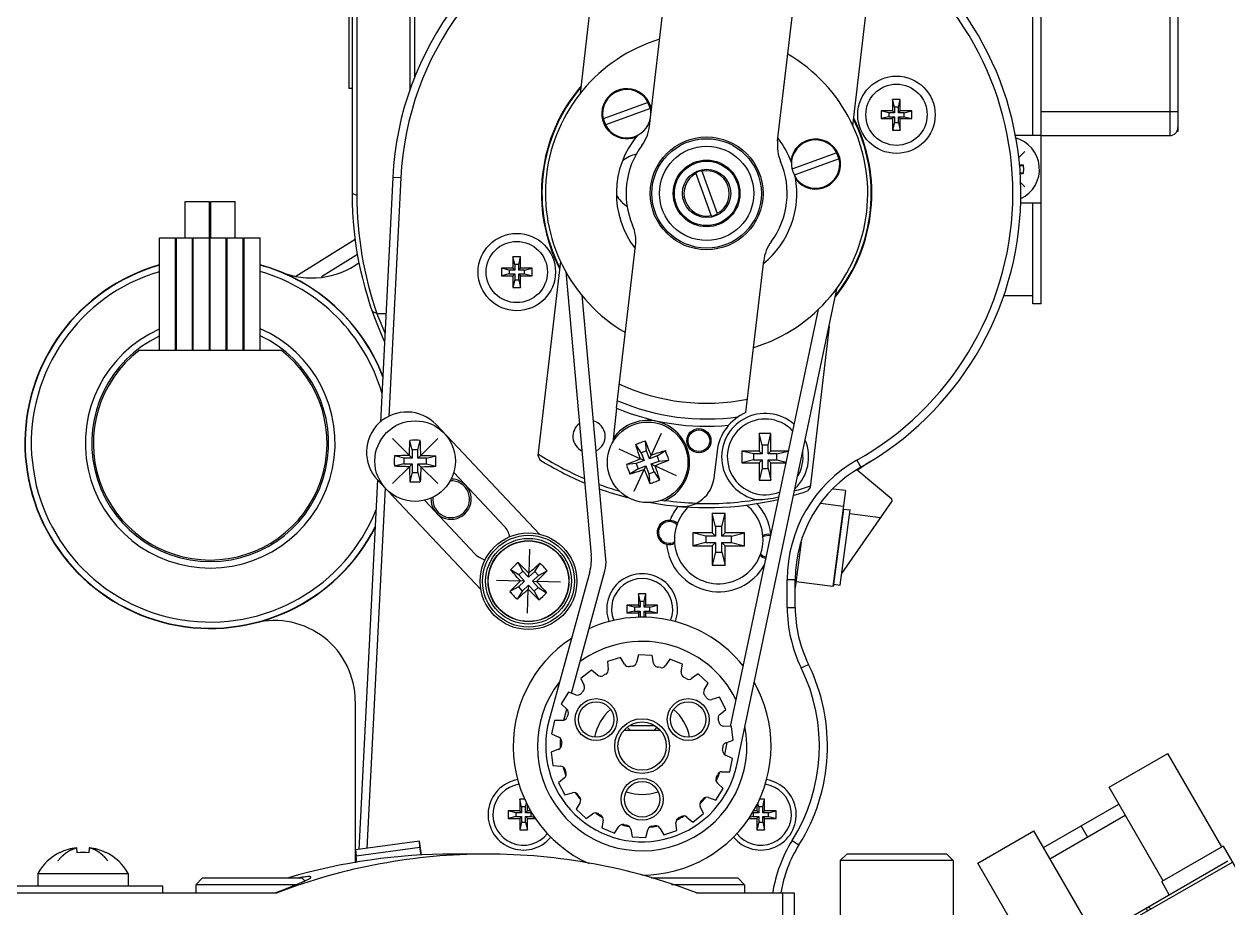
# Model space of a CAD drawing. Header units: millimetres. Extents: x 0 to 841, y 0 to 594.
# Drawn here: x 562.38 to 599.72, y 249.88 to 277.31 of the extents above; entities that cross this region are included whole.
import ezdxf

# ---------------------------------------------------------------- set-up
doc = ezdxf.new("R2010")
doc.units = ezdxf.units.MM
doc.header["$LTSCALE"] = 46.255
doc.layers.get('0').update_dxf_attribs({"linetype": 'CONTINUOUS'})
for name, color, linetype in [('3_ALL_AXES', 7, 'CONTINUOUS'), ('7_ALL_FEATURES', 7, 'CONTINUOUS'), ('APSF_BLANK_LAYER', 7, 'CONTINUOUS'), ('AXIS', 7, 'CONTINUOUS'), ('COSMETIC', 7, 'CONTINUOUS')]:
    doc.layers.add(name, color=color, linetype=linetype)

msp = doc.modelspace()

# ---------------------------------------------------------------- linework, layer by layer
at = {"color": 7, "linetype": 'CONTINUOUS'}
for p, q in [((572.549, 288.406), (572.549, 272.055)), ((572.699, 288.055), (572.699, 271.992)), ((574.349, 275.268), (574.349, 285.723)), ((574.499, 275.632), (574.499, 285.823)), ((579.632, 275.152), (580.335, 281.185)), ((588.778, 280.2), (588.073, 274.156)), ((597.919, 279.763), (597.919, 273.848)), ((598.169, 279.63), (598.169, 273.98)), ((581.78, 274.145), (582.353, 279.059)), ((585.753, 273.682), (586.341, 278.722)), ((572.449, 278.305), (572.449, 275.305)), ((572.549, 275.305), (572.449, 275.305)), ((581.736, 274.876), (580.339, 274.366)), ((589.558, 274.97), (589.32, 274.97)), ((589.32, 274.97), (589.32, 274.613)), ((589.38, 274.732), (589.32, 274.97)), ((589.499, 274.732), (589.558, 274.97)), ((589.558, 274.613), (589.558, 274.97)), ((581.804, 274.688), (580.408, 274.178)), ((589.32, 274.613), (588.964, 274.613)), ((589.202, 274.554), (588.964, 274.613)), ((588.964, 274.613), (588.964, 274.376)), ((589.38, 274.554), (589.202, 274.554)), ((589.202, 274.554), (589.202, 274.435)), ((589.38, 274.554), (589.32, 274.613)), ((589.499, 274.732), (589.38, 274.732)), ((589.38, 274.732), (589.38, 274.554)), ((589.499, 274.554), (589.499, 274.732)), ((589.499, 274.554), (589.558, 274.613)), ((589.677, 274.554), (589.499, 274.554)), ((589.914, 274.613), (589.558, 274.613)), ((589.677, 274.554), (589.914, 274.613)), ((589.677, 274.435), (589.677, 274.554)), ((589.914, 274.376), (589.914, 274.613)), ((593.924, 274.598), (598.169, 274.598)), ((589.202, 274.435), (588.964, 274.376)), ((588.964, 274.376), (589.32, 274.376)), ((589.202, 274.435), (589.38, 274.435)), ((589.38, 274.435), (589.32, 274.376)), ((589.32, 274.376), (589.32, 274.02)), ((589.38, 274.257), (589.32, 274.02)), ((589.38, 274.435), (589.38, 274.257)), ((589.38, 274.257), (589.499, 274.257)), ((589.499, 274.435), (589.677, 274.435)), ((589.499, 274.257), (589.499, 274.435)), ((589.499, 274.435), (589.558, 274.376)), ((589.499, 274.257), (589.558, 274.02)), ((589.558, 274.376), (589.914, 274.376)), ((589.558, 274.02), (589.558, 274.376)), ((589.677, 274.435), (589.914, 274.376)), ((589.32, 274.02), (589.558, 274.02)), ((593.924, 273.848), (597.919, 273.848)), ((598.169, 273.98), (598.139, 273.98)), ((587.593, 273.313), (586.197, 272.803)), ((587.662, 273.126), (586.265, 272.616)), ((583.701, 271.349), (583.21, 272.692)), ((583.889, 271.418), (583.398, 272.761)), ((593.242, 272.897), (593.382, 272.932)), ((593.252, 272.711), (593.382, 272.678)), ((573.812, 272.547), (573.428, 264.96)), ((574.062, 272.535), (573.688, 265.135)), ((574.062, 272.535), (573.812, 272.547)), ((572.699, 271.992), (572.549, 272.055)), ((570.801, 269.487), (572.646, 270.638)), ((580.758, 265.388), (581.346, 270.428)), ((572.715, 270.158), (571.597, 269.461)), ((577.779, 270.09), (577.541, 270.09)), ((577.6, 269.853), (577.541, 270.09)), ((577.541, 270.09), (577.541, 269.734)), ((577.719, 269.853), (577.779, 270.09)), ((577.779, 269.734), (577.779, 270.09)), ((577.185, 269.734), (577.185, 269.497)), ((577.541, 269.734), (577.185, 269.734)), ((577.422, 269.675), (577.185, 269.734)), ((577.6, 269.675), (577.422, 269.675)), ((577.422, 269.675), (577.422, 269.556)), ((577.6, 269.675), (577.541, 269.734)), ((577.719, 269.853), (577.6, 269.853)), ((577.6, 269.853), (577.6, 269.675)), ((577.719, 269.675), (577.719, 269.853)), ((577.719, 269.675), (577.779, 269.734)), ((577.897, 269.675), (577.719, 269.675)), ((578.135, 269.734), (577.779, 269.734)), ((577.897, 269.675), (578.135, 269.734)), ((577.897, 269.556), (577.897, 269.675)), ((578.135, 269.497), (578.135, 269.734)), ((578.321, 263.91), (579.026, 269.954)), ((584.77, 265.256), (585.319, 269.965)), ((577.422, 269.556), (577.185, 269.497)), ((577.185, 269.497), (577.541, 269.497)), ((577.422, 269.556), (577.6, 269.556)), ((577.6, 269.556), (577.541, 269.497)), ((577.541, 269.497), (577.541, 269.14)), ((577.6, 269.378), (577.541, 269.14)), ((577.6, 269.556), (577.6, 269.378)), ((577.6, 269.378), (577.719, 269.378)), ((577.719, 269.556), (577.897, 269.556)), ((577.719, 269.556), (577.779, 269.497)), ((577.719, 269.378), (577.719, 269.556)), ((577.719, 269.378), (577.779, 269.14)), ((577.779, 269.497), (578.135, 269.497)), ((577.779, 269.14), (577.779, 269.497)), ((577.897, 269.556), (578.135, 269.497)), ((579.183, 269.628), (579.972, 260.844)), ((577.541, 269.14), (577.779, 269.14)), ((580.426, 260.711), (579.692, 268.893)), ((584.483, 254.314), (587.601, 269.138)), ((573.32, 268.327), (573.179, 268.388)), ((573.32, 268.327), (573.599, 268.327)), ((587.005, 268.448), (584.281, 255.511)), ((587.347, 267.93), (586.764, 262.925)), ((570.357, 267.18), (565.942, 267.18)), ((578.368, 261.48), (575.158, 264.88)), ((585.546, 264.604), (585.183, 264.604)), ((585.274, 264.242), (585.183, 264.604)), ((585.183, 264.604), (585.183, 264.06)), ((585.455, 264.242), (585.546, 264.604)), ((585.546, 264.06), (585.546, 264.604)), ((574.419, 264.099), (574.346, 264.392)), ((574.594, 264.099), (574.419, 264.099)), ((574.419, 264.099), (574.419, 263.837)), ((574.594, 264.099), (574.667, 264.392)), ((574.594, 263.837), (574.594, 264.099)), ((581.518, 264.009), (581.349, 264.26)), ((581.683, 264.069), (581.518, 264.009)), ((581.683, 264.069), (581.651, 264.37)), ((581.773, 263.823), (581.683, 264.069)), ((582.019, 263.913), (582.27, 264.082)), ((583.875, 264.053), (583.778, 263.223)), ((585.183, 264.06), (584.64, 264.06)), ((585.002, 263.97), (584.64, 264.06)), ((584.64, 264.06), (584.64, 263.698)), ((585.274, 263.97), (585.183, 264.06)), ((585.455, 264.242), (585.274, 264.242)), ((585.274, 264.242), (585.274, 263.97)), ((585.455, 263.97), (585.455, 264.242)), ((585.455, 263.97), (585.546, 264.06)), ((586.081, 264.06), (585.546, 264.06)), ((585.727, 263.97), (586.081, 264.058)), ((574.157, 263.837), (573.863, 263.91)), ((574.157, 263.662), (573.863, 263.588)), ((574.419, 263.837), (574.157, 263.837)), ((574.157, 263.837), (574.157, 263.662)), ((574.157, 263.662), (574.419, 263.662)), ((574.419, 263.837), (574.332, 263.924)), ((574.419, 263.662), (574.332, 263.574)), ((574.419, 263.662), (574.419, 263.399)), ((574.594, 263.837), (574.681, 263.924)), ((574.857, 263.837), (574.594, 263.837)), ((574.594, 263.662), (574.857, 263.662)), ((574.594, 263.662), (574.681, 263.574)), ((574.594, 263.399), (574.594, 263.662)), ((574.857, 263.837), (575.15, 263.91)), ((574.857, 263.662), (574.857, 263.837)), ((574.857, 263.662), (575.15, 263.588)), ((578.321, 263.91), (578.379, 263.789)), ((581.362, 263.673), (581.061, 263.641)), ((581.608, 263.763), (581.362, 263.673)), ((581.362, 263.673), (581.422, 263.508)), ((581.608, 263.763), (581.497, 263.815)), ((581.518, 264.009), (581.608, 263.763)), ((581.773, 263.823), (581.825, 263.935)), ((582.019, 263.913), (581.773, 263.823)), ((581.833, 263.659), (582.079, 263.749)), ((582.079, 263.749), (582.019, 263.913)), ((582.079, 263.749), (582.38, 263.78)), ((585.002, 263.788), (584.64, 263.698)), ((584.64, 263.698), (585.183, 263.698)), ((585.274, 263.97), (585.002, 263.97)), ((585.002, 263.97), (585.002, 263.788)), ((585.002, 263.788), (585.274, 263.788)), ((585.274, 263.788), (585.183, 263.698)), ((585.183, 263.698), (585.183, 263.154)), ((585.274, 263.788), (585.274, 263.517)), ((585.727, 263.97), (585.455, 263.97)), ((585.455, 263.788), (585.727, 263.788)), ((585.455, 263.788), (585.546, 263.698)), ((585.455, 263.517), (585.455, 263.788)), ((585.546, 263.698), (586.005, 263.698)), ((585.546, 263.154), (585.546, 263.698)), ((585.727, 263.788), (585.727, 263.97)), ((585.727, 263.788), (586.009, 263.718)), ((588.213, 263.779), (588.336, 263.561)), ((574.419, 263.399), (574.346, 263.106)), ((574.419, 263.399), (574.594, 263.399)), ((574.594, 263.399), (574.667, 263.106)), ((581.422, 263.508), (581.172, 263.339)), ((581.422, 263.508), (581.668, 263.598)), ((581.668, 263.598), (581.616, 263.487)), ((581.668, 263.598), (581.759, 263.352)), ((581.759, 263.352), (581.923, 263.412)), ((581.759, 263.352), (581.79, 263.051)), ((581.833, 263.659), (581.945, 263.606)), ((581.923, 263.412), (581.833, 263.659)), ((581.923, 263.412), (582.092, 263.162)), ((585.274, 263.517), (585.183, 263.154)), ((585.274, 263.517), (585.455, 263.517)), ((585.455, 263.517), (585.546, 263.154)), ((573.338, 263.164), (572.758, 251.698)), ((573.575, 262.915), (573.01, 251.732)), ((573.34, 263.164), (576.55, 259.763)), ((585.183, 263.154), (585.546, 263.154)), ((586.764, 262.925), (586.68, 262.821)), ((587.498, 259.928), (587.804, 262.259)), ((587.697, 259.903), (588.002, 262.233)), ((587.744, 260.261), (589.301, 262.509)), ((587.776, 262.237), (587.804, 262.259)), ((587.804, 262.259), (588.002, 262.233)), ((584.124, 262.119), (583.724, 262.119)), ((583.724, 262.119), (583.724, 261.519)), ((583.824, 261.719), (583.724, 262.119)), ((584.024, 261.719), (584.124, 262.119)), ((584.124, 261.519), (584.124, 262.119)), ((587.987, 262.12), (588.945, 261.995)), ((583.724, 261.519), (583.124, 261.519)), ((583.524, 261.419), (583.124, 261.519)), ((583.124, 261.519), (583.124, 261.119)), ((583.824, 261.419), (583.524, 261.419)), ((583.524, 261.419), (583.524, 261.219)), ((583.824, 261.419), (583.724, 261.519)), ((584.024, 261.719), (583.824, 261.719)), ((583.824, 261.719), (583.824, 261.419)), ((584.024, 261.419), (584.024, 261.719)), ((584.024, 261.419), (584.124, 261.519)), ((584.324, 261.419), (584.024, 261.419)), ((584.724, 261.519), (584.124, 261.519)), ((584.324, 261.419), (584.724, 261.519)), ((584.324, 261.219), (584.324, 261.419)), ((584.724, 261.119), (584.724, 261.519)), ((583.524, 261.219), (583.124, 261.119)), ((583.124, 261.119), (583.724, 261.119)), ((583.524, 261.219), (583.824, 261.219)), ((583.824, 261.219), (583.724, 261.119)), ((583.724, 261.119), (583.724, 260.519)), ((583.824, 261.219), (583.824, 260.919)), ((584.024, 261.219), (584.324, 261.219)), ((584.024, 261.219), (584.124, 261.119)), ((584.024, 260.919), (584.024, 261.219)), ((584.124, 261.119), (584.724, 261.119)), ((584.124, 260.519), (584.124, 261.119)), ((584.324, 261.219), (584.724, 261.119)), ((586.484, 261.23), (586.299, 259.822)), ((583.824, 260.919), (583.724, 260.519)), ((583.824, 260.919), (584.024, 260.919)), ((584.024, 260.919), (584.124, 260.519)), ((577.721, 260.217), (577.466, 260.38)), ((577.848, 260.337), (577.7, 260.6)), ((577.848, 260.337), (577.721, 260.217)), ((578.028, 260.146), (577.848, 260.337)), ((578.219, 260.326), (578.028, 260.146)), ((578.219, 260.326), (578.382, 260.581)), ((578.339, 260.199), (578.219, 260.326)), ((578.339, 260.199), (578.603, 260.347)), ((579.924, 260.313), (578.664, 255.724)), ((579.353, 256.551), (580.393, 260.339)), ((583.724, 260.519), (584.124, 260.519)), ((577.901, 260.026), (577.71, 259.846)), ((577.721, 260.217), (577.901, 260.026)), ((577.901, 260.026), (577.777, 260.029)), ((578.028, 260.146), (578.032, 260.269)), ((578.148, 260.019), (578.339, 260.199)), ((578.148, 260.019), (578.272, 260.015)), ((578.328, 259.828), (578.148, 260.019)), ((586.049, 260.076), (586.299, 260.076)), ((586.049, 259.206), (586.049, 260.076)), ((586.299, 259.206), (586.299, 260.076)), ((587.464, 259.857), (587.512, 259.927)), ((587.477, 259.957), (587.498, 259.928)), ((587.498, 259.928), (587.697, 259.903)), ((577.71, 259.846), (577.446, 259.698)), ((577.83, 259.718), (577.667, 259.464)), ((577.71, 259.846), (577.83, 259.718)), ((577.83, 259.718), (578.021, 259.899)), ((578.021, 259.899), (578.017, 259.775)), ((578.021, 259.899), (578.201, 259.708)), ((578.201, 259.708), (578.328, 259.828)), ((578.201, 259.708), (578.349, 259.444)), ((578.328, 259.828), (578.583, 259.665)), ((581.668, 259.63), (581.431, 259.63)), ((581.431, 259.63), (581.431, 259.274)), ((581.49, 259.393), (581.431, 259.63)), ((581.609, 259.393), (581.668, 259.63)), ((581.668, 259.274), (581.668, 259.63)), ((581.431, 259.274), (581.074, 259.274)), ((581.312, 259.214), (581.074, 259.274)), ((581.074, 259.274), (581.074, 259.036)), ((581.49, 259.214), (581.312, 259.214)), ((581.312, 259.214), (581.312, 259.096)), ((581.49, 259.214), (581.431, 259.274)), ((581.609, 259.393), (581.49, 259.393)), ((581.49, 259.393), (581.49, 259.214)), ((581.609, 259.214), (581.609, 259.393)), ((581.609, 259.214), (581.668, 259.274)), ((581.787, 259.214), (581.609, 259.214)), ((582.024, 259.274), (581.668, 259.274)), ((581.787, 259.214), (582.024, 259.274)), ((581.787, 259.096), (581.787, 259.214)), ((582.024, 259.036), (582.024, 259.274)), ((586.049, 259.206), (586.299, 259.206)), ((581.312, 259.096), (581.074, 259.036)), ((581.074, 259.036), (581.431, 259.036)), ((581.312, 259.096), (581.49, 259.096)), ((581.49, 259.096), (581.431, 259.036)), ((581.431, 259.036), (581.431, 258.9)), ((581.49, 258.918), (581.486, 258.902)), ((581.49, 259.096), (581.49, 258.918)), ((581.49, 258.918), (581.609, 258.918)), ((581.609, 259.096), (581.787, 259.096)), ((581.609, 259.096), (581.668, 259.036)), ((581.609, 258.918), (581.609, 259.096)), ((581.609, 258.918), (581.613, 258.902)), ((581.668, 259.036), (582.024, 259.036)), ((581.668, 258.9), (581.668, 259.036)), ((581.787, 259.096), (582.024, 259.036)), ((581.86, 257.721), (581.436, 257.736)), ((580.879, 257.657), (580.474, 257.526)), ((582.805, 257.445), (582.411, 257.604)), ((586.485, 257.331), (586.71, 257.442)), ((579.978, 257.262), (579.643, 257)), ((583.598, 256.862), (583.282, 257.147)), ((579.266, 256.582), (579.041, 256.222)), ((572.649, 256.301), (572.649, 251.288)), ((584.144, 256.044), (583.944, 256.419)), ((579.122, 255.709), (579.216, 256.053)), ((578.83, 255.7), (578.742, 255.284)), ((581.174, 255.405), (581.085, 255.494)), ((581.155, 255.543), (581.945, 255.543)), ((582.013, 255.494), (581.924, 255.405)), ((584.377, 255.088), (584.317, 255.509)), ((580.99, 255.405), (582.109, 255.405)), ((578.722, 254.722), (578.782, 254.301)), ((584.176, 255.015), (584.099, 254.648)), ((584.269, 254.11), (584.357, 254.526)), ((596.036, 253.628), (597.855, 254.678)), ((599.53, 251.777), (597.855, 254.678)), ((578.955, 253.766), (579.155, 253.391)), ((583.833, 253.228), (584.058, 253.588)), ((597.711, 250.727), (596.036, 253.628)), ((577.907, 253.255), (577.75, 253.255)), ((577.81, 253.018), (577.75, 253.255)), ((577.75, 253.255), (577.75, 252.899)), ((585.349, 253.255), (585.191, 253.255)), ((585.289, 253.018), (585.349, 253.255)), ((585.349, 252.899), (585.349, 253.255)), ((577.75, 252.899), (577.394, 252.899)), ((577.631, 252.839), (577.394, 252.899)), ((577.394, 252.899), (577.394, 252.661)), ((577.81, 252.839), (577.631, 252.839)), ((577.631, 252.839), (577.631, 252.721)), ((577.81, 252.839), (577.75, 252.899)), ((577.928, 253.018), (577.81, 253.018)), ((577.81, 253.018), (577.81, 252.839)), ((577.928, 253.018), (577.96, 253.145)), ((577.928, 252.839), (577.928, 253.018)), ((577.928, 252.839), (577.988, 252.899)), ((578.106, 252.839), (577.928, 252.839)), ((577.988, 252.899), (577.988, 253.093)), ((578.089, 252.899), (577.988, 252.899)), ((578.106, 252.839), (578.124, 252.844)), ((578.106, 252.721), (578.106, 252.839)), ((579.501, 252.948), (579.817, 252.663)), ((584.993, 252.839), (584.975, 252.844)), ((585.171, 252.839), (584.993, 252.839)), ((584.993, 252.839), (584.993, 252.721)), ((585.111, 252.899), (585.01, 252.899)), ((585.111, 253.093), (585.111, 252.899)), ((585.171, 252.839), (585.111, 252.899)), ((585.171, 253.018), (585.139, 253.145)), ((585.289, 253.018), (585.171, 253.018)), ((585.171, 253.018), (585.171, 252.839)), ((585.289, 252.839), (585.289, 253.018)), ((585.289, 252.839), (585.349, 252.899)), ((585.468, 252.839), (585.289, 252.839)), ((585.705, 252.899), (585.349, 252.899)), ((585.468, 252.839), (585.705, 252.899)), ((585.468, 252.721), (585.468, 252.839)), ((585.705, 252.661), (585.705, 252.899)), ((593.998, 251.758), (596.336, 253.108)), ((577.631, 252.721), (577.394, 252.661)), ((577.394, 252.661), (577.75, 252.661)), ((577.631, 252.721), (577.81, 252.721)), ((577.81, 252.721), (577.75, 252.661)), ((577.75, 252.661), (577.75, 252.305)), ((577.81, 252.543), (577.75, 252.305)), ((577.81, 252.721), (577.81, 252.543)), ((577.81, 252.543), (577.928, 252.543)), ((577.928, 252.721), (578.106, 252.721)), ((577.928, 252.721), (577.988, 252.661)), ((577.928, 252.543), (577.928, 252.721)), ((577.928, 252.543), (577.988, 252.305)), ((577.988, 252.661), (578.241, 252.661)), ((577.988, 252.305), (577.988, 252.661)), ((578.106, 252.721), (578.221, 252.692)), ((583.121, 252.548), (583.456, 252.81)), ((584.858, 252.661), (585.111, 252.661)), ((584.993, 252.721), (584.878, 252.692)), ((584.993, 252.721), (585.171, 252.721)), ((585.171, 252.721), (585.111, 252.661)), ((585.111, 252.661), (585.111, 252.305)), ((585.171, 252.543), (585.111, 252.305)), ((585.171, 252.721), (585.171, 252.543)), ((585.171, 252.543), (585.289, 252.543)), ((585.289, 252.721), (585.468, 252.721)), ((585.289, 252.721), (585.349, 252.661)), ((585.289, 252.543), (585.289, 252.721)), ((585.289, 252.543), (585.349, 252.305)), ((585.349, 252.661), (585.705, 252.661)), ((585.349, 252.305), (585.349, 252.661)), ((585.468, 252.721), (585.705, 252.661)), ((594.198, 251.412), (596.536, 252.762)), ((577.75, 252.305), (577.988, 252.305)), ((580.294, 252.365), (580.688, 252.206)), ((581.239, 252.089), (581.663, 252.074)), ((582.22, 252.153), (582.625, 252.284)), ((585.111, 252.305), (585.349, 252.305)), ((591.966, 251.278), (593.698, 252.278)), ((595.498, 249.16), (593.698, 252.278)), ((595.367, 252.087), (595.167, 252.433)), ((564.023, 251.596), (564.008, 251.752)), ((564.395, 251.752), (564.38, 251.596)), ((574.644, 251.954), (572.662, 251.685)), ((572.674, 251.505), (574.656, 251.773)), ((574.656, 251.773), (574.644, 251.954)), ((574.702, 251.526), (574.644, 251.954)), ((574.69, 251.524), (574.656, 251.773)), ((586.203, 251.974), (586.415, 251.841)), ((599.573, 251.802), (597.668, 250.702)), ((599.573, 251.802), (604.748, 242.838)), ((563.486, 251.596), (563.482, 251.606)), ((564.921, 251.606), (564.917, 251.596)), ((572.662, 251.685), (572.674, 251.505)), ((572.702, 251.299), (572.674, 251.505)), ((587.697, 251.355), (587.897, 251.555)), ((591.197, 251.355), (587.697, 251.355)), ((587.697, 251.355), (587.697, 249.673)), ((590.997, 251.555), (587.897, 251.555)), ((591.197, 251.355), (590.997, 251.555)), ((591.197, 251.355), (591.197, 249.673)), ((596.379, 249.416), (599.721, 251.345)), ((593.766, 248.16), (591.966, 251.278)), ((596.404, 249.314), (599.858, 251.308)), ((562.802, 250.955), (565.602, 250.955)), ((562.802, 250.955), (562.802, 250.555)), ((565.602, 250.955), (565.602, 250.555)), ((567.701, 250.605), (567.901, 250.805)), ((570.802, 250.605), (567.701, 250.605)), ((567.701, 250.605), (567.701, 250.355)), ((571.001, 250.805), (567.901, 250.805)), ((571.083, 250.723), (571.001, 250.805)), ((584.524, 250.805), (581.842, 250.805)), ((584.724, 250.605), (582.462, 250.605)), ((584.724, 250.605), (584.524, 250.805)), ((584.724, 250.605), (584.724, 250.355)), ((597.902, 250.295), (597.668, 250.702)), ((556.005, 250.355), (570.225, 250.355)), ((566.675, 250.555), (561.869, 250.555)), ((566.675, 250.355), (566.675, 250.555)), ((583.236, 250.355), (586.26, 250.355)), ((585.907, 250.355), (585.907, 247.045)), ((586.26, 250.355), (586.26, 246.868))]:
    msp.add_line(p, q, dxfattribs=at)
for centre, radius in [((589.439, 274.495), 1.2), ((589.439, 274.495), 0.95), ((583.549, 272.055), 1), ((583.549, 272.055), 0.75), ((577.66, 269.615), 1.2), ((577.66, 269.615), 0.95), ((574.507, 263.749), 1.25), ((581.721, 263.711), 1.25), ((583.309, 264.381), 0.335), ((578.024, 260.022), 1.5), ((578.024, 260.022), 1.425), ((578.024, 260.022), 1.33), ((578.024, 260.022), 1.255), ((578.024, 260.022), 1.25), ((580.121, 255.73), 0.65), ((580.121, 255.73), 0.55), ((582.978, 255.73), 0.65), ((582.978, 255.73), 0.55), ((581.549, 254.905), 0.85), ((581.549, 254.905), 0.75), ((581.549, 253.255), 0.65), ((581.549, 253.255), 0.55)]:
    msp.add_circle(centre, radius, dxfattribs=at)
at = {"color": 40, "linetype": 'CONTINUOUS'}
for radius in [1.462, 1.035]:
    msp.add_circle((583.549, 272.055), radius, dxfattribs=at)
at = {"color": 7, "linetype": 'CONTINUOUS'}
for centre, radius, start, end in [((583.549, 272.055), 9.75, 108.726, 177.1057), ((583.549, 272.055), 9.5, 109.9461, 177.1057), ((583.549, 272.055), 9.75, 299.4004, 57.9397), ((583.549, 272.055), 9.5, 299.4004, 56.7277), ((583.549, 272.055), 5.125, 139.4406, 207.0538), ((583.549, 272.055), 5.107, 139.7071, 206.9412), ((581.072, 274.527), 0.775, 7.5028, 292.5237), ((581.072, 274.527), 0.75, 27.7243, 192.3997), ((581.072, 274.527), 0.74, 12.2956, 27.8284), ((581.072, 274.527), 0.75, 357.2415, 12.3997), ((581.072, 274.527), 0.74, 192.2956, 207.8284), ((581.072, 274.527), 0.75, 207.7243, 350.208), ((580.538, 274.29), 1.25, 323.4219, 353.3483), ((583.549, 272.055), 2.8, 128.9717, 130.2688), ((583.549, 272.055), 5.125, 321.2931, 27.0538), ((583.549, 272.055), 5.107, 321.7488, 26.9412), ((583.549, 272.055), 2.8, 139.8916, 217.6835), ((583.549, 272.055), 2.8, 19.9615, 37.6659), ((592.874, 272.805), 1, 294.7708, 75.6841), ((597.919, 274.098), 0.25, 270, 360), ((583.549, 272.055), 2.5, 143.4219, 203.2748), ((586.994, 273.537), 1.25, 173.3483, 203.2748), ((586.929, 272.965), 0.775, 217.5958, 172.5306), ((586.929, 272.965), 0.75, 27.7243, 192.3997), ((583.549, 272.055), 2.5, 323.4219, 23.2748), ((586.929, 272.965), 0.75, 207.7243, 12.3997), ((586.929, 272.965), 0.74, 12.2956, 27.8284), ((583.549, 272.055), 0.702, 118.253, 281.871), ((583.549, 272.055), 0.722, 102.0959, 118.0281), ((583.549, 272.055), 0.702, 298.253, 101.871), ((586.929, 272.965), 0.74, 192.2956, 207.8284), ((592.928, 263.062), 9.88, 87.3667, 88.1897), ((592.94, 282.246), 9.578, 271.876, 272.6448), ((590.163, 272.805), 3.222, 359.9973, 2.2553), ((590.163, 272.805), 3.222, 357.7447, 0.0027), ((583.549, 272.055), 2.8, 309.0941, 10.234), ((583.549, 272.055), 11, 180, 204.6331), ((583.836, 271.992), 11.136, 180.0026, 199.2167), ((581.53, 272.409), 0.875, 207.3349, 239.7328), ((583.549, 272.055), 0.722, 282.0959, 298.0281), ((580.105, 270.573), 1.25, 353.3483, 23.2748), ((586.561, 269.82), 1.25, 143.4219, 173.3483), ((568.149, 264.305), 5.75, 90, 90.2568), ((568.149, 264.305), 5.75, 105.9422, 333.1542), ((568.149, 264.305), 5.75, 100.5396, 100.7969), ((568.149, 264.305), 5.55, 100.9173, 101.1824), ((568.149, 264.305), 5.55, 95.4395, 95.6985), ((568.149, 264.305), 5.55, 90, 90.2594), ((568.149, 264.305), 5.55, 84.5606, 84.8196), ((568.149, 264.305), 5.55, 79.0828, 79.3476), ((568.149, 264.305), 5.75, 79.4604, 79.7177), ((568.149, 264.305), 5.75, 21.0918, 74.315), ((571.3, 271.93), 2.5, 247.5488, 306.1343), ((568.149, 264.305), 5.55, 106.5179, 338.2129), ((568.149, 264.305), 5.55, 16.0316, 73.7496), ((568.149, 264.305), 3.875, 97.7862, 98.1598), ((568.149, 264.305), 3.875, 90, 90.3682), ((568.149, 264.305), 3.875, 82.2139, 82.5872), ((582.583, 271.798), 9.892, 200.5454, 204.2973), ((568.149, 264.305), 3.875, 114.0708, 66.3369), ((568.149, 264.305), 3.875, 105.7611, 106.1447), ((568.149, 264.305), 3.675, 106.6426, 107.0479), ((568.149, 264.305), 3.675, 98.2204, 98.6128), ((568.149, 264.305), 3.675, 90, 90.3919), ((568.149, 264.305), 3.675, 81.7798, 82.172), ((568.149, 264.305), 3.875, 74.2393, 74.6227), ((568.149, 264.305), 3.675, 73.3577, 73.763), ((568.149, 264.305), 3.675, 115.471, 64.9605), ((568.149, 264.305), 3.625, 127.5235, 52.4765), ((583.549, 272.055), 6.51, 245.4552, 281.2414), ((583.549, 272.055), 7, 246.7468, 278.0304), ((574.249, 264.022), 1.25, 43.348, 223.348), ((583.549, 272.055), 7.227, 247.2834, 275.3997), ((585.365, 263.879), 1.5, 113.3483, 173.3483), ((579.902, 264.516), 0.5, 126.3688, 243.8945), ((579.902, 264.516), 0.5, 296.7225, 73.6028), ((585.365, 263.879), 1.175, 43.6193, 292.5784), ((574.507, 260.528), 3.867, 87.6171, 92.3829), ((562.335, 263.79), 12.347, 0.6203, 2.7951), ((582.821, 260.695), 3.856, 110.0578, 112.4476), ((582.822, 260.696), 3.856, 107.6764, 110.0662), ((570.273, 259.574), 12.347, 20.6823, 22.8571), ((578.695, 262.606), 3.867, 17.6791, 22.4449), ((585.365, 263.879), 1.175, 328.6548, 7.7335), ((577.716, 263.749), 3.856, 177.6144, 180.0042), ((577.716, 263.749), 3.856, 179.9958, 182.3856), ((574.465, 251.577), 12.347, 90.6203, 92.7951), ((571.297, 263.749), 3.856, 359.9958, 2.3856), ((571.297, 263.749), 3.856, 357.6144, 0.0042), ((583.549, 272.055), 9.75, 237.9714, 247.1547), ((585.857, 252.263), 12.347, 110.6823, 112.8571), ((577.584, 275.158), 12.347, 290.6823, 292.8571), ((590.299, 260.076), 4.25, 119.4004, 180), ((591.799, 258.639), 6, 121.5881, 126.4017), ((586.678, 263.708), 12.347, 180.6203, 182.7951), ((574.548, 275.921), 12.347, 270.6203, 272.7951), ((584.746, 264.816), 3.867, 197.6791, 202.4449), ((593.168, 267.848), 12.347, 200.6823, 202.8571), ((590.299, 260.076), 4, 119.4004, 180), ((574.507, 266.97), 3.867, 267.6171, 272.3829), ((575.622, 262.568), 0.625, 176.7035, 89.885), ((575.622, 262.568), 0.571, 173.6527, 93.016), ((580.619, 266.726), 3.856, 287.6764, 290.0662), ((580.62, 266.726), 3.856, 290.0578, 292.4476), ((582.785, 263.338), 1, 264.9856, 353.3483), ((583.549, 272.055), 9.75, 250.0843, 255.3961), ((583.549, 272.055), 9.75, 259.7552, 283.1543), ((583.549, 272.055), 9.75, 286.0864, 288.7253), ((583.924, 261.319), 1.625, 140.5917, 158.7078), ((583.924, 261.319), 1.375, 132.1751, 51.3675), ((583.924, 261.319), 1.625, 5.9645, 43.9893), ((582.389, 261.535), 0.375, 86.8346, 257.0926), ((582.389, 261.535), 0.335, 44.496, 299.7562), ((582.389, 261.535), 0.375, 46.938, 86.8111), ((585.459, 261.103), 0.375, 78.3033, 117.0309), ((585.459, 261.103), 0.335, 78.2584, 119.7562), ((582.389, 261.535), 0.375, 257.1889, 297.0342), ((583.924, 261.319), 1.625, 185.2848, 330.9871), ((578.478, 260.71), 1.5, 344.6534, 5.127), ((579.38, 260.617), 1.05, 344.6534, 5.127), ((585.459, 261.103), 0.375, 226.938, 257.7309), ((585.459, 261.103), 0.335, 224.496, 257.9548), ((580.231, 257.685), 3.861, 130.9612, 135.7348), ((569.145, 251.697), 12.347, 43.9683, 46.1431), ((569.699, 268.902), 12.347, 313.9683, 316.1431), ((575.688, 257.817), 3.86, 43.3449, 45.7325), ((575.688, 257.816), 3.86, 40.9635, 43.3511), ((586.35, 251.143), 12.347, 133.9683, 136.1431), ((581.549, 259.155), 1.1, 339.5, 200.5023), ((581.549, 259.155), 0.95, 338.202, 201.798), ((580.361, 262.228), 3.86, 220.9635, 223.3511), ((580.361, 262.228), 3.86, 223.3449, 225.7325), ((586.904, 268.348), 12.347, 223.9683, 226.1431), ((575.818, 262.36), 3.861, 310.9612, 315.7348), ((590.299, 259.206), 4.25, 180, 206.177), ((590.299, 259.206), 4, 180, 206.177), ((570.149, 256.301), 2.5, 0, 104.0297), ((581.549, 254.905), 5.5, 327.7958, 26.177), ((581.549, 254.905), 5.75, 327.7958, 26.177), ((581.553, 254.931), 2.995, 164.6534, 348.121), ((581.553, 254.931), 2.55, 175.1951, 181.7142), ((581.553, 254.931), 2.55, 195.622, 201.7509), ((581.553, 254.931), 2.55, 334.2403, 340.4755), ((577.869, 252.78), 1.1, 99.4318, 320.5671), ((577.869, 252.78), 0.95, 98.202, 321.798), ((585.23, 252.78), 1.1, 219.4367, 80.5553), ((585.23, 252.78), 0.95, 218.202, 81.798), ((581.553, 254.931), 2.55, 215.5466, 221.0244), ((581.553, 254.931), 2.55, 314.7175, 320.3912), ((581.553, 254.931), 2.55, 235.6101, 240.7878), ((581.553, 254.931), 2.55, 255.8593, 260.622), ((581.553, 254.931), 2.55, 295.1677, 300.5028), ((581.553, 254.931), 2.55, 275.0401, 280.1035), ((564.201, 250.155), 1.609, 96.8981, 116.4095), ((564.202, 250.155), 1.609, 63.5905, 83.1019), ((589.799, 249.709), 4.25, 147.7958, 171.2456), ((589.799, 249.709), 4, 147.7958, 170.6848), ((564.202, 250.172), 1.604, 116.6413, 150.7733), ((564.202, 249.9), 1.705, 83.9763, 96.0237), ((564.202, 250.172), 1.604, 29.2267, 63.3587)]:
    msp.add_arc(centre, radius, start, end, dxfattribs=at)
for points, knots in [([(574.332, 263.924), (574.332, 263.964), (574.335, 264.121), (574.34, 264.277), (574.346, 264.392)], [0, 0, 0, 0, 0.258563, 1, 1, 1, 1]), ([(581.497, 263.815), (581.483, 263.853), (581.432, 264.001), (581.383, 264.149), (581.349, 264.26)], [0, 0, 0, 0, 0.258563, 1, 1, 1, 1]), ([(581.825, 263.935), (581.863, 263.948), (582.011, 263.999), (582.159, 264.048), (582.27, 264.082)], [0, 0, 0, 0, 0.258563, 1, 1, 1, 1]), ([(574.681, 263.924), (574.722, 263.923), (574.878, 263.921), (575.034, 263.916), (575.15, 263.91)], [0, 0, 0, 0, 0.258563, 1, 1, 1, 1]), ([(574.332, 263.574), (574.291, 263.575), (574.135, 263.577), (573.979, 263.583), (573.863, 263.588)], [0, 0, 0, 0, 0.258563, 1, 1, 1, 1]), ([(574.681, 263.574), (574.681, 263.534), (574.678, 263.378), (574.673, 263.222), (574.667, 263.106)], [0, 0, 0, 0, 0.258563, 1, 1, 1, 1]), ([(581.616, 263.487), (581.578, 263.473), (581.431, 263.422), (581.282, 263.373), (581.172, 263.339)], [0, 0, 0, 0, 0.258563, 1, 1, 1, 1]), ([(581.945, 263.606), (581.958, 263.568), (582.009, 263.421), (582.058, 263.272), (582.092, 263.162)], [0, 0, 0, 0, 0.258563, 1, 1, 1, 1]), ([(577.777, 260.029), (577.75, 260.059), (577.645, 260.174), (577.541, 260.292), (577.466, 260.38)], [0, 0, 0, 0, 0.258563, 1, 1, 1, 1]), ([(578.032, 260.269), (578.061, 260.297), (578.177, 260.402), (578.294, 260.506), (578.382, 260.581)], [0, 0, 0, 0, 0.258563, 1, 1, 1, 1]), ([(578.272, 260.015), (578.299, 259.985), (578.404, 259.87), (578.508, 259.753), (578.583, 259.665)], [0, 0, 0, 0, 0.258563, 1, 1, 1, 1]), ([(578.017, 259.775), (577.988, 259.748), (577.872, 259.643), (577.755, 259.539), (577.667, 259.464)], [0, 0, 0, 0, 0.258563, 1, 1, 1, 1]), ([(597.229, 249.791), (597.223, 249.802), (597.212, 249.824), (597.203, 249.861), (597.207, 249.894), (597.22, 249.901)], [0, 0, 0, 0, 0.328567, 0.619469, 1, 1, 1, 1]), ([(597.22, 249.901), (597.228, 249.906), (597.249, 249.911), (597.28, 249.902), (597.309, 249.881), (597.325, 249.861), (597.331, 249.85)], [0, 0, 0, 0, 0.209467, 0.444656, 0.71203, 1, 1, 1, 1])]:
    msp.add_open_spline(points, degree=3, knots=knots, dxfattribs=at)
at = {"layer": '3_ALL_AXES', "color": 7, "linetype": 'CONTINUOUS'}
msp.add_line((580.758, 265.388), (580.635, 264.328), dxfattribs=at)
for centre, radius, start, end in [((581.721, 263.711), 1.3, 293.5973, 145.5525), ((583.549, 272.055), 9.625, 261.6311, 262.1868), ((583.549, 272.055), 9.614, 262.2954, 268.135)]:
    msp.add_arc(centre, radius, start, end, dxfattribs=at)
at = {"layer": '7_ALL_FEATURES', "color": 7, "linetype": 'CONTINUOUS'}
for p, q in [((588.219, 263.48), (589.291, 262.582)), ((587.854, 262.832), (587.464, 259.857)), ((587.854, 262.832), (587.471, 262.882)), ((589.301, 262.509), (589.291, 262.582)), ((587.789, 262.336), (587.084, 262.429)), ((587.464, 259.857), (586.324, 260.007)), ((581.436, 257.736), (581.377, 257.5)), ((581.903, 257.481), (581.86, 257.721)), ((580.474, 257.526), (580.5, 257.284)), ((581, 257.447), (580.879, 257.657)), ((582.411, 257.604), (582.275, 257.402)), ((582.763, 257.205), (582.805, 257.445)), ((579.643, 257), (579.749, 256.782)), ((580.164, 257.106), (579.978, 257.262)), ((583.282, 257.147), (583.085, 257.004)), ((579.495, 256.499), (579.266, 256.582)), ((583.476, 256.651), (583.598, 256.862)), ((579.041, 256.222), (579.216, 256.053)), ((583.944, 256.419), (583.71, 256.352)), ((583.957, 255.887), (584.144, 256.044)), ((579.074, 255.7), (578.83, 255.7)), ((584.317, 255.509), (584.075, 255.526)), ((578.742, 255.284), (578.964, 255.186)), ((584.148, 255.004), (584.377, 255.088)), ((578.951, 254.806), (578.722, 254.722)), ((584.357, 254.526), (584.135, 254.625)), ((578.782, 254.301), (579.024, 254.284)), ((584.025, 254.11), (584.269, 254.11)), ((579.142, 253.923), (578.955, 253.766)), ((584.058, 253.588), (583.883, 253.757)), ((579.155, 253.391), (579.389, 253.458)), ((583.604, 253.311), (583.833, 253.228)), ((579.623, 253.159), (579.501, 252.948)), ((583.456, 252.81), (583.349, 253.028)), ((579.817, 252.663), (580.014, 252.806)), ((580.336, 252.605), (580.294, 252.365)), ((582.625, 252.284), (582.599, 252.526)), ((582.935, 252.704), (583.121, 252.548)), ((580.688, 252.206), (580.824, 252.408)), ((581.196, 252.329), (581.239, 252.089)), ((581.663, 252.074), (581.722, 252.31)), ((582.099, 252.363), (582.22, 252.153))]:
    msp.add_line(p, q, dxfattribs=at)
for centre, radius, start, end in [((585.365, 263.879), 1.35, 48.5209, 258.647), ((585.365, 263.879), 1.35, 313.5846, 22.662), ((583.549, 272.055), 9.625, 237.145, 246.7657), ((583.549, 272.055), 9.625, 249.7345, 253.5759), ((583.549, 272.055), 9.625, 286.4409, 289.5517), ((583.549, 272.055), 9.625, 268.0732, 279.2638), ((585.143, 264.882), 2.327, 268.9025, 285.9781), ((581.13, 257.522), 0.15, 210, 279.1034), ((581.549, 254.905), 2.5, 96.8966, 99.1034), ((581.231, 257.536), 0.15, 276.8966, 346), ((582.05, 257.507), 0.15, 190, 259.1034), ((581.549, 254.905), 2.5, 76.8966, 79.1034), ((582.15, 257.486), 0.15, 256.8966, 326), ((580.261, 257.22), 0.15, 230, 299.1034), ((581.549, 254.905), 2.5, 116.8966, 119.1034), ((580.351, 257.268), 0.15, 296.8966, 6), ((582.91, 257.179), 0.15, 170, 239.1034), ((581.549, 254.905), 2.5, 56.8966, 59.1034), ((582.997, 257.125), 0.15, 236.8966, 306), ((581.549, 254.905), 2.5, 136.8966, 139.1034), ((579.615, 256.716), 0.15, 316.8966, 26), ((583.606, 256.576), 0.15, 150, 219.1034), ((579.546, 256.64), 0.15, 250, 319.1034), ((581.549, 254.905), 2.5, 36.8966, 39.1034), ((583.669, 256.496), 0.15, 216.8966, 286), ((581.549, 254.905), 2.5, 156.8966, 159.1034), ((579.112, 255.945), 0.15, 336.8966, 46), ((584.054, 255.772), 0.15, 130, 199.1034), ((579.074, 255.85), 0.15, 270, 339.1034), ((581.549, 254.905), 2.5, 16.8966, 19.1034), ((584.085, 255.675), 0.15, 196.8966, 266), ((578.903, 255.048), 0.15, 356.8966, 66), ((578.9, 254.946), 0.15, 290, 359.1034), ((581.549, 254.905), 2.5, 176.8966, 179.1034), ((581.549, 254.905), 2.5, 356.8966, 359.1034), ((584.196, 254.762), 0.15, 176.8966, 246), ((584.199, 254.864), 0.15, 110, 179.1034), ((579.014, 254.135), 0.15, 16.8966, 86), ((579.045, 254.038), 0.15, 310, 19.1034), ((581.549, 254.905), 2.5, 196.8966, 199.1034), ((581.549, 254.905), 2.5, 336.8966, 339.1034), ((584.025, 253.96), 0.15, 90, 159.1034), ((583.987, 253.865), 0.15, 156.8966, 226), ((579.43, 253.314), 0.15, 36.8966, 106), ((581.549, 254.905), 2.5, 216.8966, 219.1034), ((579.493, 253.234), 0.15, 330, 39.1034), ((581.549, 254.905), 2.5, 316.8966, 319.1034), ((583.553, 253.17), 0.15, 70, 139.1034), ((580.102, 252.685), 0.15, 56.8966, 126), ((583.484, 253.094), 0.15, 136.8966, 206), ((581.549, 254.905), 2.5, 236.8966, 239.1034), ((580.189, 252.631), 0.15, 350, 59.1034), ((580.949, 252.324), 0.15, 76.8966, 146), ((581.549, 254.905), 2.5, 256.8966, 259.1034), ((582.748, 252.542), 0.15, 116.8966, 186), ((581.549, 254.905), 2.5, 296.8966, 299.1034), ((582.838, 252.59), 0.15, 50, 119.1034), ((581.049, 252.303), 0.15, 10, 79.1034), ((581.868, 252.274), 0.15, 96.8966, 166), ((581.549, 254.905), 2.5, 276.8966, 279.1034), ((581.969, 252.288), 0.15, 30, 99.1034)]:
    msp.add_arc(centre, radius, start, end, dxfattribs=at)
at = {"layer": 'APSF_BLANK_LAYER', "color": 7, "linetype": 'CONTINUOUS'}
for radius in [1.698, 1.462, 1.035]:
    msp.add_circle((583.549, 272.055), radius, dxfattribs=at)
at = {"layer": 'AXIS', "color": 7, "linetype": 'CONTINUOUS'}
for p, q in [((593.674, 273.855), (593.674, 283.952)), ((593.924, 268.63), (593.924, 283.871)), ((593.924, 273.855), (593.105, 273.855)), ((567.374, 270.68), (567.374, 271.805)), ((567.374, 271.805), (568.124, 271.805)), ((568.124, 267.18), (568.124, 271.805)), ((568.174, 270.68), (568.174, 271.805)), ((568.174, 271.805), (568.924, 271.805)), ((568.924, 270.68), (568.924, 271.805)), ((593.924, 271.755), (593.29, 271.755)), ((593.674, 268.63), (593.674, 271.755)), ((566.574, 267.18), (566.574, 270.68)), ((566.574, 270.68), (567.074, 270.68)), ((567.074, 267.18), (567.074, 270.68)), ((567.099, 267.18), (567.099, 270.68)), ((567.099, 270.68), (567.599, 270.68)), ((567.599, 267.18), (567.599, 270.68)), ((567.624, 267.18), (567.624, 270.68)), ((567.624, 270.68), (568.124, 270.68)), ((568.149, 267.18), (568.149, 270.68)), ((568.149, 270.68), (568.649, 270.68)), ((568.649, 267.18), (568.649, 270.68)), ((568.674, 267.18), (568.674, 270.68)), ((568.674, 270.68), (569.174, 270.68)), ((569.174, 267.18), (569.174, 270.68)), ((569.199, 267.18), (569.199, 270.68)), ((569.199, 270.68), (569.699, 270.68)), ((569.699, 267.18), (569.699, 270.68)), ((593.674, 268.88), (592.76, 268.88)), ((593.924, 268.63), (593.674, 268.63)), ((577.278, 261.724), (575.704, 263.392)), ((574.795, 262.534), (576.369, 260.866)), ((576.731, 251.555), (575.695, 251.555)), ((570.175, 250.355), (570.22, 250.373))]:
    msp.add_line(p, q, dxfattribs=at)
for centre, radius in [((583.549, 272.055), 1.75), ((583.309, 264.381), 0.375)]:
    msp.add_circle(centre, radius, dxfattribs=at)
for centre, radius, start, end in [((583.549, 272.055), 5, 106.9865, 239.7374), ((583.549, 272.055), 5, 286.9865, 59.7374), ((581.53, 272.409), 0.875, 100.5105, 132.75), ((568.149, 264.305), 5.74, 90, 90.2496), ((568.149, 264.305), 5.74, 105.9423, 333.1365), ((568.149, 264.305), 5.74, 100.5746, 100.8288), ((567.715, 270.323), 0.357, 250.9173, 255.2523), ((568.581, 270.334), 0.369, 280.8617, 284.7163), ((568.149, 264.305), 5.74, 79.4254, 79.6796), ((568.149, 264.305), 5.74, 21.0363, 74.3233), ((576.823, 261.295), 0.625, 9.8633, 43.348), ((576.823, 261.295), 0.625, 223.348, 256.8327), ((581.549, 254.905), 4, 38.507, 114.3523), ((581.549, 254.905), 4, 123.2727, 245.6841), ((581.549, 254.905), 3.25, 26.4154, 126.5387), ((581.549, 254.905), 3.25, 142.106, 11.0635), ((581.549, 254.905), 4, 270, 29.6787), ((581.549, 254.905), 1.5, 130.6775, 169.2335), ((581.549, 254.905), 1.5, 10.7661, 49.3214), ((581.549, 254.905), 1.5, 250.7801, 289.2201), ((576.736, 233.292), 18.263, 90.017, 110.8855), ((575.698, 233.319), 18.236, 90.0081, 106.3014), ((576.725, 233.292), 18.263, 69.1145, 89.983)]:
    msp.add_arc(centre, radius, start, end, dxfattribs=at)
for points, knots in [([(570.22, 250.373), (570.361, 250.429), (570.563, 250.508), (570.816, 250.61), (570.971, 250.674), (571.097, 250.728), (571.189, 250.772), (571.245, 250.804), (571.27, 250.825), (571.276, 250.834), (571.276, 250.838)], [0, 0, 0, 0, 0.392584, 0.561329, 0.706752, 0.82547, 0.914683, 0.972494, 0.989646, 1, 1, 1, 1]), ([(571.214, 250.856), (571.165, 250.856), (571.041, 250.841), (570.918, 250.821), (570.844, 250.807)], [0, 0, 0, 0, 0.392945, 1, 1, 1, 1]), ([(571.276, 250.838), (571.276, 250.845), (571.26, 250.853), (571.239, 250.855), (571.223, 250.856), (571.214, 250.856)], [0, 0, 0, 0, 0.301141, 0.595174, 1, 1, 1, 1])]:
    msp.add_open_spline(points, degree=3, knots=knots, dxfattribs=at)
at = {"layer": 'COSMETIC', "color": 7, "linetype": 'CONTINUOUS'}
for p, q in [((593.424, 273.355), (593.229, 273.16)), ((593.424, 272.255), (593.267, 272.413)), ((573.807, 264.449), (574.332, 263.924)), ((575.207, 264.449), (574.681, 263.924)), ((582.138, 264.608), (581.825, 263.935)), ((580.823, 264.128), (581.497, 263.815)), ((573.807, 263.049), (574.332, 263.574)), ((575.207, 263.049), (574.681, 263.574)), ((581.303, 262.813), (581.616, 263.487)), ((582.618, 263.293), (581.945, 263.606)), ((578.053, 261.012), (578.032, 260.269)), ((577.035, 260.051), (577.777, 260.029)), ((579.014, 259.994), (578.272, 260.015)), ((577.996, 259.033), (578.017, 259.775))]:
    msp.add_line(p, q, dxfattribs=at)
for points in [[(563.427, 251.343), (563.437, 251.355), (563.452, 251.374), (563.47, 251.395), (563.48, 251.407), (563.488, 251.417), (563.495, 251.426), (563.501, 251.433), (563.505, 251.437), (563.506, 251.439), (563.508, 251.441), (563.509, 251.442), (563.511, 251.445), (563.515, 251.448), (563.521, 251.454), (563.528, 251.461), (563.539, 251.472), (563.553, 251.486), (563.568, 251.5), (563.579, 251.511), (563.586, 251.518), (563.592, 251.524), (563.595, 251.527), (563.598, 251.53), (563.599, 251.531), (563.601, 251.532), (563.603, 251.534), (563.607, 251.537), (563.614, 251.543), (563.623, 251.55), (563.632, 251.557), (563.644, 251.567), (563.656, 251.576), (563.668, 251.586), (563.676, 251.592), (563.682, 251.597), (563.686, 251.6), (563.69, 251.603), (563.693, 251.605), (563.694, 251.607), (563.695, 251.608), (563.697, 251.608), (563.698, 251.609), (563.701, 251.611), (563.705, 251.613), (563.709, 251.616), (563.715, 251.62), (563.723, 251.625), (563.735, 251.632), (563.747, 251.64), (563.76, 251.647), (563.769, 251.653), (563.778, 251.659), (563.785, 251.663), (563.789, 251.666), (563.791, 251.667), (563.793, 251.668), (563.794, 251.669), (563.797, 251.67), (563.801, 251.672), (563.808, 251.675), (563.816, 251.679), (563.829, 251.685), (563.846, 251.693), (563.862, 251.701), (563.875, 251.707), (563.884, 251.711), (563.89, 251.714), (563.894, 251.716), (563.897, 251.717), (563.899, 251.718), (563.901, 251.718), (563.903, 251.719), (563.908, 251.721), (563.916, 251.723), (563.926, 251.726), (563.936, 251.73), (563.95, 251.734), (563.974, 251.742), (563.994, 251.748), (564.008, 251.752)], [(564.977, 251.343), (564.966, 251.355), (564.951, 251.374), (564.933, 251.395), (564.923, 251.407), (564.915, 251.417), (564.908, 251.426), (564.902, 251.433), (564.898, 251.437), (564.897, 251.439), (564.895, 251.441), (564.894, 251.442), (564.892, 251.445), (564.888, 251.448), (564.882, 251.454), (564.875, 251.461), (564.864, 251.472), (564.85, 251.486), (564.835, 251.5), (564.824, 251.511), (564.817, 251.518), (564.811, 251.524), (564.808, 251.527), (564.805, 251.53), (564.804, 251.531), (564.802, 251.532), (564.8, 251.534), (564.796, 251.537), (564.789, 251.543), (564.78, 251.55), (564.771, 251.557), (564.759, 251.567), (564.747, 251.576), (564.735, 251.586), (564.727, 251.592), (564.721, 251.597), (564.717, 251.6), (564.713, 251.603), (564.71, 251.605), (564.709, 251.607), (564.708, 251.608), (564.706, 251.608), (564.705, 251.609), (564.702, 251.611), (564.698, 251.613), (564.694, 251.616), (564.688, 251.62), (564.68, 251.625), (564.668, 251.632), (564.656, 251.64), (564.643, 251.647), (564.634, 251.653), (564.625, 251.659), (564.618, 251.663), (564.614, 251.666), (564.612, 251.667), (564.61, 251.668), (564.609, 251.669), (564.606, 251.67), (564.602, 251.672), (564.595, 251.675), (564.587, 251.679), (564.574, 251.685), (564.557, 251.693), (564.541, 251.701), (564.528, 251.707), (564.519, 251.711), (564.513, 251.714), (564.509, 251.716), (564.506, 251.717), (564.504, 251.718), (564.502, 251.718), (564.5, 251.719), (564.495, 251.721), (564.487, 251.723), (564.477, 251.726), (564.467, 251.73), (564.453, 251.734), (564.429, 251.742), (564.409, 251.748), (564.395, 251.752)]]:
    msp.add_open_spline(points, degree=3, knots=[0, 0, 0, 0, 0.0625, 0.09375, 0.109375, 0.125, 0.140625, 0.15625, 0.160156, 0.164062, 0.166016, 0.167969, 0.171875, 0.179688, 0.1875, 0.203125, 0.21875, 0.25, 0.28125, 0.296875, 0.3125, 0.320312, 0.328125, 0.332031, 0.333984, 0.335938, 0.339844, 0.34375, 0.359375, 0.375, 0.390625, 0.40625, 0.4375, 0.453125, 0.46875, 0.476562, 0.484375, 0.492188, 0.496094, 0.498047, 0.5, 0.501953, 0.503906, 0.507812, 0.515625, 0.523438, 0.53125, 0.546875, 0.5625, 0.59375, 0.609375, 0.625, 0.640625, 0.65625, 0.660156, 0.664062, 0.666016, 0.667969, 0.671875, 0.679688, 0.6875, 0.703125, 0.71875, 0.75, 0.78125, 0.796875, 0.8125, 0.820312, 0.828125, 0.832031, 0.833984, 0.835938, 0.839844, 0.84375, 0.859375, 0.875, 0.890625, 0.90625, 0.9375, 1, 1, 1, 1], dxfattribs=at)

doc.saveas('drawing.dxf')
